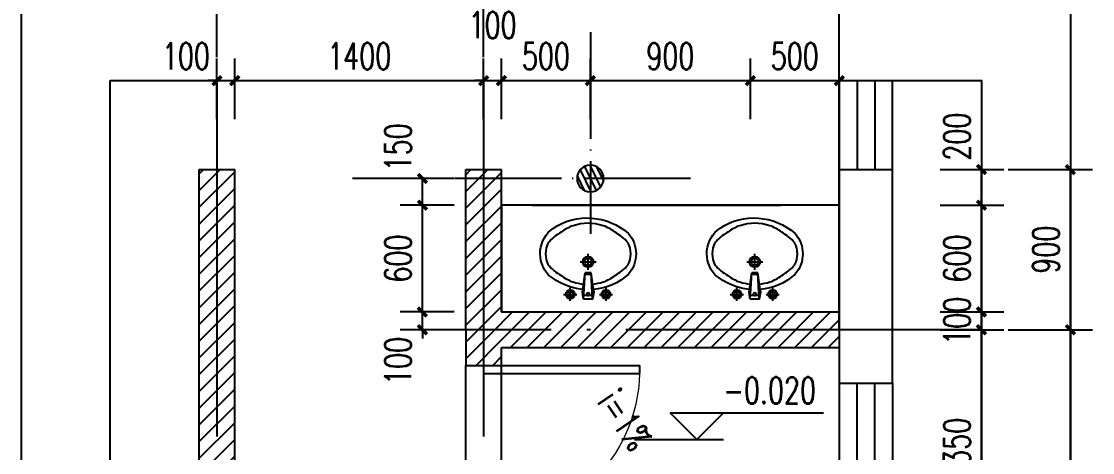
# Model space of a CAD drawing. Extents: x -275060 to -14507, y -783073 to -270523.
# Drawn here: x -188923 to -182898, y -757850 to -755427 of the extents above; entities that cross this region are included whole.
import ezdxf

# ---------------------------------------------------------------- set-up
doc = ezdxf.new("R2010")
doc.units = 0
doc.header["$LTSCALE"] = 1000
doc.header["$MEASUREMENT"] = 0
doc.linetypes.add('DOTE', pattern=[2.42, 2, -0.2, 0.02, -0.2])
doc.layers.get('Defpoints').update_dxf_attribs({"color": 252})
for name, color, linetype in [('A-Fur1(建筑厨卫洁具)', 136, 'Continuous'), ('A-Index(建筑索引线剖切号线)', 5, 'Continuous'), ('AXIS', 3, 'Continuous'), ('DIM_ELEV', 3, 'Continuous'), ('DIM_SYMB', 3, 'Continuous'), ('DOTE', 1, 'Continuous'), ('LVTRY', 6, 'Continuous'), ('PUB_DIM', 3, 'Continuous'), ('PUB_HATCH', 8, 'Continuous'), ('WALL', 7, 'Continuous'), ('WALL-MOVE', 6, 'Continuous'), ('WINDOW', 4, 'Continuous')]:
    doc.layers.add(name, color=color, linetype=linetype)
doc.styles.add('_TCH_DIM', font='SIMPLEX', dxfattribs={"bigfont": 'GBCBIG'})
doc.styles.add('_TCH_DIM_T3', font='SIMPLEX', dxfattribs={"width": 0.705882, "bigfont": 'GBCBIG'})
doc.dimstyles.new('_TCH_ARCH&&50', dxfattribs={"dimtxt": 148.75, "dimasz": 50, "dimexe": 125, "dimexo": 150, "dimgap": 63.125, "dimtad": 1, "dimdec": 0, "dimzin": 0, "dimdsep": 46, "dimtxsty": '_TCH_DIM_T3', "dimblk": 'ARCHTICK', "dimcen": 0.09, "dimclrt": 7, "dimazin": 2, "dimtfac": 1, "dimtdec": 0, "dimtix": 1, "dimtmove": 2, "dimatfit": 3, "dimfxl": 0, "dimtolj": 1, "dimtzin": 0, "dimarcsym": 0})
pattern_1 = [(45, (0, 47.75), (-47.022601, 47.022601), [])]

# ---------------------------------------------------------------- blocks, each defined once
blk = doc.blocks.new('_LV13')
at = {"color": 0}
for p, q in [((-0.495, 0.071), (-0.071, 0.495)), ((-0.465, -0.183), (0.183, 0.465)), ((-0.354, -0.354), (0.354, 0.354)), ((-0.183, -0.465), (0.465, 0.183)), ((0.071, -0.495), (0.495, -0.071))]:
    blk.add_line(p, q, dxfattribs=at)
blk.add_circle((0, 0), 0.5)
blk = doc.blocks.new('$plan$00003671')
at = {"layer": 'A-Fur1(建筑厨卫洁具)'}
for p, q in [((-100.8, 10.2), (-100.8, -63.4)), ((-25.2, 0), (-31.7, -39.2)), ((-25.2, 0), (25.2, 0)), ((-25.2, 0), (-16.8, -147.7)), ((25.2, 0), (16.8, -147.7)), ((25.2, 0), (31.7, -39.2)), ((100.8, 10.2), (100.8, -63.4)), ((-64, -26.6), (-137.6, -26.6)), ((-31.7, -39.2), (-16.8, -147.7)), ((-24.1, -19.8), (24.1, -19.8)), ((31.7, -39.2), (16.8, -147.7)), ((137.6, -26.6), (64, -26.6)), ((-17.3, -137.6), (17.3, -137.6)), ((-16.8, -147.7), (16.8, -147.7)), ((0, -163.6), (0, -254.4)), ((45.4, -209), (-45.4, -209))]:
    blk.add_line(p, q, dxfattribs=at)
blk.add_lwpolyline([(25.2, 0), (31.7, -39.2), (29.6, -54.2, -0.144626), (222.3, -135.1, -0.454002), (195.6, -399.2, -0.337627), (-226.8, -368.4, -0.376635), (-226.8, -140.3, -0.17218), (-29.6, -54.2), (-31.7, -39.2), (-25.2, 0)], format="xyb", close=True, dxfattribs=at)
for centre, radius in [((-100.8, -26.6), 25.2), ((-100.8, -26.6), 15.1), ((100.8, -26.6), 25.2), ((100.8, -26.6), 15.1), ((0, -209), 30.2), ((0, -209), 20.2)]:
    blk.add_circle(centre, radius, dxfattribs=at)
for centre, radius, start, end in [((-1.2, -27.3), 7.25, 80.52523, 279.47477), ((1.2, -27.3), 7.25, 260.52523, 99.47477), ((-15.6, -303.5), 218, 108.30743, 128.61688), ((0, -350.8), 267.8, 95.47138, 108.30743), ((0, -350.8), 267.8, 71.69257, 84.52862), ((15.6, -303.5), 218, 51.38312, 71.69257), ((-18.9, -374.1), 275.1, 118.86957, 138.22672), ((18.9, -374.1), 275.1, 41.77328, 61.13043), ((-101.5, -254.4), 138, 152.59042, 207.40958), ((101.5, -254.4), 138, 332.59042, 27.40958), ((-18.9, -134.6), 275.1, 221.77328, 241.13043), ((18.9, -134.6), 275.1, 298.86957, 318.22672), ((-15.6, -205.2), 218, 231.38312, 251.69257), ((0, -158), 267.8, 251.69257, 288.30743), ((15.6, -205.2), 218, 288.30743, 308.61688)]:
    blk.add_arc(centre, radius, start, end, dxfattribs=at)
blk = doc.blocks.new('_ArchTick')
at = {"color": 0, "linetype": 'ByBlock', "const_width": 0.4}
blk.add_lwpolyline([(-0.5, -0.5), (0.5, 0.5)], dxfattribs=at)
blk = doc.blocks.new('*D37')
at = {"layer": 'Defpoints', "color": 0, "transparency": 16777216}
for p in [(-184322.6, -755260.2), (-186322.6, -755778.3), (-184322.6, -755778.3)]:
    blk.add_point(p, dxfattribs=at)
at = {"layer": 'PUB_DIM', "color": 0, "lineweight": -2, "transparency": 16777216}
for p, q in [((-186322.6, -755628.3), (-186322.6, -755135.2)), ((-184322.6, -755628.3), (-184322.6, -755135.2)), ((-186322.6, -755260.2), (-184322.6, -755260.2))]:
    blk.add_line(p, q, dxfattribs=at)
at = {"layer": 'PUB_DIM', "color": 0, "lineweight": -2, "transparency": 16777216, "xscale": 50, "yscale": 50, "zscale": 50, "rotation": 180}
blk.add_blockref('_ArchTick', (-186322.6, -755260.2), dxfattribs=at)
at = {"layer": 'PUB_DIM', "color": 0, "lineweight": -2, "transparency": 16777216, "xscale": 50, "yscale": 50, "zscale": 50}
blk.add_blockref('_ArchTick', (-184322.6, -755260.2), dxfattribs=at)
at = {"layer": 'PUB_DIM', "color": 7, "transparency": 16777216, "insert": (-185322.6, -755122.7), "char_height": 148.75, "attachment_point": 5, "style": '_TCH_DIM_T3'}
blk.add_mtext('\\A1;2000', dxfattribs=at)
blk = doc.blocks.new('*D38')
at = {"layer": 'Defpoints', "color": 0, "transparency": 16777216}
for p in [(-186322.6, -755260.2), (-187822.6, -755778.3), (-186322.6, -755778.3)]:
    blk.add_point(p, dxfattribs=at)
at = {"layer": 'PUB_DIM', "color": 0, "lineweight": -2, "transparency": 16777216}
for p, q in [((-187822.6, -755628.3), (-187822.6, -755135.2)), ((-186322.6, -755628.3), (-186322.6, -755135.2)), ((-187822.6, -755260.2), (-186322.6, -755260.2))]:
    blk.add_line(p, q, dxfattribs=at)
at = {"layer": 'PUB_DIM', "color": 0, "lineweight": -2, "transparency": 16777216, "xscale": 50, "yscale": 50, "zscale": 50, "rotation": 180}
blk.add_blockref('_ArchTick', (-187822.6, -755260.2), dxfattribs=at)
at = {"layer": 'PUB_DIM', "color": 0, "lineweight": -2, "transparency": 16777216, "xscale": 50, "yscale": 50, "zscale": 50}
blk.add_blockref('_ArchTick', (-186322.6, -755260.2), dxfattribs=at)
at = {"layer": 'PUB_DIM', "color": 7, "transparency": 16777216, "insert": (-187072.6, -755122.7), "char_height": 148.75, "attachment_point": 5, "style": '_TCH_DIM_T3'}
blk.add_mtext('\\A1;1500', dxfattribs=at)
blk = doc.blocks.new('*D39')
at = {"layer": 'Defpoints', "color": 0, "transparency": 16777216}
for p in [(-186667.1, -756310.2), (-186337.9, -756310.2), (-186337.9, -756460.2)]:
    blk.add_point(p, dxfattribs=at)
at = {"layer": 'PUB_DIM', "color": 0, "lineweight": -2, "transparency": 16777216}
for p, q in [((-186487.9, -756310.2), (-186792.1, -756310.2)), ((-186667.1, -756460.2), (-186667.1, -756310.2)), ((-186487.9, -756460.2), (-186792.1, -756460.2))]:
    blk.add_line(p, q, dxfattribs=at)
at = {"layer": 'PUB_DIM', "color": 0, "lineweight": -2, "transparency": 16777216, "xscale": 50, "yscale": 50, "zscale": 50}
for p, rotation in [((-186667.1, -756310.2), 90), ((-186667.1, -756460.2), 270)]:
    blk.add_blockref('_ArchTick', p, dxfattribs=dict(at, rotation=rotation))
at = {"layer": 'PUB_DIM', "color": 7, "transparency": 16777216, "insert": (-186804.6, -756135.2), "char_height": 148.75, "attachment_point": 5, "rotation": 90, "style": '_TCH_DIM_T3'}
blk.add_mtext('\\A1;150', dxfattribs=at)
blk = doc.blocks.new('*D40')
at = {"layer": 'Defpoints', "color": 0, "transparency": 16777216}
for p in [(-186667.1, -756460.2), (-186337.9, -756460.2), (-186337.9, -757060.2)]:
    blk.add_point(p, dxfattribs=at)
at = {"layer": 'PUB_DIM', "color": 0, "lineweight": -2, "transparency": 16777216}
for p, q in [((-186487.9, -756460.2), (-186792.1, -756460.2)), ((-186667.1, -757060.2), (-186667.1, -756460.2)), ((-186487.9, -757060.2), (-186792.1, -757060.2))]:
    blk.add_line(p, q, dxfattribs=at)
at = {"layer": 'PUB_DIM', "color": 0, "lineweight": -2, "transparency": 16777216, "xscale": 50, "yscale": 50, "zscale": 50}
for p, rotation in [((-186667.1, -756460.2), 90), ((-186667.1, -757060.2), 270)]:
    blk.add_blockref('_ArchTick', p, dxfattribs=dict(at, rotation=rotation))
at = {"layer": 'PUB_DIM', "color": 7, "transparency": 16777216, "insert": (-186804.6, -756760.2), "char_height": 148.75, "attachment_point": 5, "rotation": 90, "style": '_TCH_DIM_T3'}
blk.add_mtext('\\A1;600', dxfattribs=at)
blk = doc.blocks.new('*D41')
at = {"layer": 'Defpoints', "color": 0, "transparency": 16777216}
for p in [(-186667.1, -757060.2), (-186337.9, -757060.2), (-186337.9, -757160.2)]:
    blk.add_point(p, dxfattribs=at)
at = {"layer": 'PUB_DIM', "color": 0, "lineweight": -2, "transparency": 16777216}
for p, q in [((-186667.1, -757060.2), (-186667.1, -757010.2)), ((-186487.9, -757060.2), (-186792.1, -757060.2)), ((-186667.1, -757160.2), (-186667.1, -757060.2)), ((-186487.9, -757160.2), (-186792.1, -757160.2)), ((-186667.1, -757160.2), (-186667.1, -757210.2))]:
    blk.add_line(p, q, dxfattribs=at)
at = {"layer": 'PUB_DIM', "color": 0, "lineweight": -2, "transparency": 16777216, "xscale": 50, "yscale": 50, "zscale": 50}
for p, rotation in [((-186667.1, -757060.2), 270), ((-186667.1, -757160.2), 90)]:
    blk.add_blockref('_ArchTick', p, dxfattribs=dict(at, rotation=rotation))
at = {"layer": 'PUB_DIM', "color": 7, "transparency": 16777216, "insert": (-186804.6, -757335.2), "char_height": 148.75, "attachment_point": 5, "rotation": 90, "style": '_TCH_DIM_T3'}
blk.add_mtext('\\A1;100', dxfattribs=at)
blk = doc.blocks.new('*D47')
at = {"layer": 'Defpoints', "color": 0, "transparency": 16777216}
for p in [(-184322.6, -755760.2), (-184822.6, -756127.3), (-184322.6, -756127.3)]:
    blk.add_point(p, dxfattribs=at)
at = {"layer": 'PUB_DIM', "color": 0, "lineweight": -2, "transparency": 16777216}
for p, q in [((-184822.6, -755977.3), (-184822.6, -755635.2)), ((-184322.6, -755977.3), (-184322.6, -755635.2)), ((-184822.6, -755760.2), (-184322.6, -755760.2))]:
    blk.add_line(p, q, dxfattribs=at)
at = {"layer": 'PUB_DIM', "color": 0, "lineweight": -2, "transparency": 16777216, "xscale": 50, "yscale": 50, "zscale": 50, "rotation": 180}
blk.add_blockref('_ArchTick', (-184822.6, -755760.2), dxfattribs=at)
at = {"layer": 'PUB_DIM', "color": 0, "lineweight": -2, "transparency": 16777216, "xscale": 50, "yscale": 50, "zscale": 50}
blk.add_blockref('_ArchTick', (-184322.6, -755760.2), dxfattribs=at)
at = {"layer": 'PUB_DIM', "color": 7, "transparency": 16777216, "insert": (-184572.6, -755622.7), "char_height": 148.75, "attachment_point": 5, "style": '_TCH_DIM_T3'}
blk.add_mtext('\\A1;500', dxfattribs=at)
blk = doc.blocks.new('*D48')
at = {"layer": 'Defpoints', "color": 0, "transparency": 16777216}
for p in [(-184822.6, -755760.2), (-185722.6, -756127.3), (-184822.6, -756127.3)]:
    blk.add_point(p, dxfattribs=at)
at = {"layer": 'PUB_DIM', "color": 0, "lineweight": -2, "transparency": 16777216}
for p, q in [((-185722.6, -755977.3), (-185722.6, -755635.2)), ((-184822.6, -755977.3), (-184822.6, -755635.2)), ((-185722.6, -755760.2), (-184822.6, -755760.2))]:
    blk.add_line(p, q, dxfattribs=at)
at = {"layer": 'PUB_DIM', "color": 0, "lineweight": -2, "transparency": 16777216, "xscale": 50, "yscale": 50, "zscale": 50, "rotation": 180}
blk.add_blockref('_ArchTick', (-185722.6, -755760.2), dxfattribs=at)
at = {"layer": 'PUB_DIM', "color": 0, "lineweight": -2, "transparency": 16777216, "xscale": 50, "yscale": 50, "zscale": 50}
blk.add_blockref('_ArchTick', (-184822.6, -755760.2), dxfattribs=at)
at = {"layer": 'PUB_DIM', "color": 7, "transparency": 16777216, "insert": (-185272.6, -755622.7), "char_height": 148.75, "attachment_point": 5, "style": '_TCH_DIM_T3'}
blk.add_mtext('\\A1;900', dxfattribs=at)
blk = doc.blocks.new('*D49')
at = {"layer": 'Defpoints', "color": 0, "transparency": 16777216}
for p in [(-185722.6, -755760.2), (-186222.6, -756127.3), (-185722.6, -756127.3)]:
    blk.add_point(p, dxfattribs=at)
at = {"layer": 'PUB_DIM', "color": 0, "lineweight": -2, "transparency": 16777216}
for p, q in [((-186222.6, -755977.3), (-186222.6, -755635.2)), ((-185722.6, -755977.3), (-185722.6, -755635.2)), ((-186222.6, -755760.2), (-185722.6, -755760.2))]:
    blk.add_line(p, q, dxfattribs=at)
at = {"layer": 'PUB_DIM', "color": 0, "lineweight": -2, "transparency": 16777216, "xscale": 50, "yscale": 50, "zscale": 50, "rotation": 180}
blk.add_blockref('_ArchTick', (-186222.6, -755760.2), dxfattribs=at)
at = {"layer": 'PUB_DIM', "color": 0, "lineweight": -2, "transparency": 16777216, "xscale": 50, "yscale": 50, "zscale": 50}
blk.add_blockref('_ArchTick', (-185722.6, -755760.2), dxfattribs=at)
at = {"layer": 'PUB_DIM', "color": 7, "transparency": 16777216, "insert": (-185972.6, -755622.7), "char_height": 148.75, "attachment_point": 5, "style": '_TCH_DIM_T3'}
blk.add_mtext('\\A1;500', dxfattribs=at)
blk = doc.blocks.new('*D50')
at = {"layer": 'Defpoints', "color": 0, "transparency": 16777216}
for p in [(-186222.6, -755760.2), (-186322.6, -756127.3), (-186222.6, -756127.3)]:
    blk.add_point(p, dxfattribs=at)
at = {"layer": 'PUB_DIM', "color": 0, "lineweight": -2, "transparency": 16777216}
for p, q in [((-186322.6, -755977.3), (-186322.6, -755635.2)), ((-186222.6, -755977.3), (-186222.6, -755635.2)), ((-186322.6, -755760.2), (-186372.6, -755760.2)), ((-186322.6, -755760.2), (-186222.6, -755760.2)), ((-186222.6, -755760.2), (-186172.6, -755760.2))]:
    blk.add_line(p, q, dxfattribs=at)
at = {"layer": 'PUB_DIM', "color": 0, "lineweight": -2, "transparency": 16777216, "xscale": 50, "yscale": 50, "zscale": 50}
blk.add_blockref('_ArchTick', (-186322.6, -755760.2), dxfattribs=at)
at = {"layer": 'PUB_DIM', "color": 0, "lineweight": -2, "transparency": 16777216, "xscale": 50, "yscale": 50, "zscale": 50, "rotation": 180}
blk.add_blockref('_ArchTick', (-186222.6, -755760.2), dxfattribs=at)
at = {"layer": 'PUB_DIM', "color": 7, "transparency": 16777216, "insert": (-186272.6, -755447.7), "char_height": 148.75, "attachment_point": 5, "style": '_TCH_DIM_T3'}
blk.add_mtext('\\A1;100', dxfattribs=at)
blk = doc.blocks.new('*D51')
at = {"layer": 'Defpoints', "color": 0, "transparency": 16777216}
for p in [(-186322.6, -755760.2), (-187722.6, -756127.3), (-186322.6, -756127.3)]:
    blk.add_point(p, dxfattribs=at)
at = {"layer": 'PUB_DIM', "color": 0, "lineweight": -2, "transparency": 16777216}
for p, q in [((-187722.6, -755977.3), (-187722.6, -755635.2)), ((-186322.6, -755977.3), (-186322.6, -755635.2)), ((-187722.6, -755760.2), (-186322.6, -755760.2))]:
    blk.add_line(p, q, dxfattribs=at)
at = {"layer": 'PUB_DIM', "color": 0, "lineweight": -2, "transparency": 16777216, "xscale": 50, "yscale": 50, "zscale": 50, "rotation": 180}
blk.add_blockref('_ArchTick', (-187722.6, -755760.2), dxfattribs=at)
at = {"layer": 'PUB_DIM', "color": 0, "lineweight": -2, "transparency": 16777216, "xscale": 50, "yscale": 50, "zscale": 50}
blk.add_blockref('_ArchTick', (-186322.6, -755760.2), dxfattribs=at)
at = {"layer": 'PUB_DIM', "color": 7, "transparency": 16777216, "insert": (-187022.6, -755622.7), "char_height": 148.75, "attachment_point": 5, "style": '_TCH_DIM_T3'}
blk.add_mtext('\\A1;1400', dxfattribs=at)
blk = doc.blocks.new('*D52')
at = {"layer": 'Defpoints', "color": 0, "transparency": 16777216}
for p in [(-187722.6, -755760.2), (-187822.6, -756127.3), (-187722.6, -756127.3)]:
    blk.add_point(p, dxfattribs=at)
at = {"layer": 'PUB_DIM', "color": 0, "lineweight": -2, "transparency": 16777216}
for p, q in [((-187822.6, -755977.3), (-187822.6, -755635.2)), ((-187722.6, -755977.3), (-187722.6, -755635.2)), ((-187822.6, -755760.2), (-187872.6, -755760.2)), ((-187822.6, -755760.2), (-187722.6, -755760.2)), ((-187722.6, -755760.2), (-187672.6, -755760.2))]:
    blk.add_line(p, q, dxfattribs=at)
at = {"layer": 'PUB_DIM', "color": 0, "lineweight": -2, "transparency": 16777216, "xscale": 50, "yscale": 50, "zscale": 50}
blk.add_blockref('_ArchTick', (-187822.6, -755760.2), dxfattribs=at)
at = {"layer": 'PUB_DIM', "color": 0, "lineweight": -2, "transparency": 16777216, "xscale": 50, "yscale": 50, "zscale": 50, "rotation": 180}
blk.add_blockref('_ArchTick', (-187722.6, -755760.2), dxfattribs=at)
at = {"layer": 'PUB_DIM', "color": 7, "transparency": 16777216, "insert": (-187997.6, -755622.7), "char_height": 148.75, "attachment_point": 5, "style": '_TCH_DIM_T3'}
blk.add_mtext('\\A1;100', dxfattribs=at)
blk = doc.blocks.new('*D57')
at = {"layer": 'Defpoints', "color": 0, "transparency": 16777216}
for p in [(-183904.6, -756260.2), (-183522.6, -756260.2), (-183904.6, -756460.2)]:
    blk.add_point(p, dxfattribs=at)
at = {"layer": 'PUB_DIM', "color": 0, "lineweight": -2, "transparency": 16777216}
for p, q in [((-183754.6, -756260.2), (-183397.6, -756260.2)), ((-183522.6, -756460.2), (-183522.6, -756260.2)), ((-183754.6, -756460.2), (-183397.6, -756460.2))]:
    blk.add_line(p, q, dxfattribs=at)
at = {"layer": 'PUB_DIM', "color": 0, "lineweight": -2, "transparency": 16777216, "xscale": 50, "yscale": 50, "zscale": 50}
for p, rotation in [((-183522.6, -756260.2), 90), ((-183522.6, -756460.2), 270)]:
    blk.add_blockref('_ArchTick', p, dxfattribs=dict(at, rotation=rotation))
at = {"layer": 'PUB_DIM', "color": 7, "transparency": 16777216, "insert": (-183660.1, -756075.2), "char_height": 148.75, "attachment_point": 5, "rotation": 90, "style": '_TCH_DIM_T3'}
blk.add_mtext('\\A1;200', dxfattribs=at)
blk = doc.blocks.new('*D58')
at = {"layer": 'Defpoints', "color": 0, "transparency": 16777216}
for p in [(-183904.6, -756460.2), (-183522.6, -756460.2), (-183904.6, -757060.2)]:
    blk.add_point(p, dxfattribs=at)
at = {"layer": 'PUB_DIM', "color": 0, "lineweight": -2, "transparency": 16777216}
for p, q in [((-183754.6, -756460.2), (-183397.6, -756460.2)), ((-183522.6, -757060.2), (-183522.6, -756460.2)), ((-183754.6, -757060.2), (-183397.6, -757060.2))]:
    blk.add_line(p, q, dxfattribs=at)
at = {"layer": 'PUB_DIM', "color": 0, "lineweight": -2, "transparency": 16777216, "xscale": 50, "yscale": 50, "zscale": 50}
for p, rotation in [((-183522.6, -756460.2), 90), ((-183522.6, -757060.2), 270)]:
    blk.add_blockref('_ArchTick', p, dxfattribs=dict(at, rotation=rotation))
at = {"layer": 'PUB_DIM', "color": 7, "transparency": 16777216, "insert": (-183660.1, -756760.2), "char_height": 148.75, "attachment_point": 5, "rotation": 90, "style": '_TCH_DIM_T3'}
blk.add_mtext('\\A1;600', dxfattribs=at)
blk = doc.blocks.new('*D59')
at = {"layer": 'Defpoints', "color": 0, "transparency": 16777216}
for p in [(-183904.6, -757060.2), (-183522.6, -757060.2), (-183904.6, -757160.2)]:
    blk.add_point(p, dxfattribs=at)
at = {"layer": 'PUB_DIM', "color": 0, "lineweight": -2, "transparency": 16777216}
for p, q in [((-183522.6, -757060.2), (-183522.6, -757010.2)), ((-183754.6, -757060.2), (-183397.6, -757060.2)), ((-183522.6, -757160.2), (-183522.6, -757060.2)), ((-183754.6, -757160.2), (-183397.6, -757160.2)), ((-183522.6, -757160.2), (-183522.6, -757210.2))]:
    blk.add_line(p, q, dxfattribs=at)
at = {"layer": 'PUB_DIM', "color": 0, "lineweight": -2, "transparency": 16777216, "xscale": 50, "yscale": 50, "zscale": 50}
for p, rotation in [((-183522.6, -757060.2), 270), ((-183522.6, -757160.2), 90)]:
    blk.add_blockref('_ArchTick', p, dxfattribs=dict(at, rotation=rotation))
at = {"layer": 'PUB_DIM', "color": 7, "transparency": 16777216, "insert": (-183660.1, -757110.2), "char_height": 148.75, "attachment_point": 5, "rotation": 90, "style": '_TCH_DIM_T3'}
blk.add_mtext('\\A1;100', dxfattribs=at)
blk = doc.blocks.new('*D60')
at = {"layer": 'Defpoints', "color": 0, "transparency": 16777216}
for p in [(-183904.6, -757160.2), (-183522.6, -757160.2), (-183904.6, -758510.2)]:
    blk.add_point(p, dxfattribs=at)
at = {"layer": 'PUB_DIM', "color": 0, "lineweight": -2, "transparency": 16777216}
for p, q in [((-183754.6, -757160.2), (-183397.6, -757160.2)), ((-183522.6, -758510.2), (-183522.6, -757160.2)), ((-183754.6, -758510.2), (-183397.6, -758510.2))]:
    blk.add_line(p, q, dxfattribs=at)
at = {"layer": 'PUB_DIM', "color": 0, "lineweight": -2, "transparency": 16777216, "xscale": 50, "yscale": 50, "zscale": 50}
for p, rotation in [((-183522.6, -757160.2), 90), ((-183522.6, -758510.2), 270)]:
    blk.add_blockref('_ArchTick', p, dxfattribs=dict(at, rotation=rotation))
at = {"layer": 'PUB_DIM', "color": 7, "transparency": 16777216, "insert": (-183660.1, -757835.2), "char_height": 148.75, "attachment_point": 5, "rotation": 90, "style": '_TCH_DIM_T3'}
blk.add_mtext('\\A1;1350', dxfattribs=at)
blk = doc.blocks.new('*D68')
at = {"layer": 'Defpoints', "color": 0, "transparency": 16777216}
for p in [(-183522.6, -756260.2), (-183022.6, -756260.2), (-183522.6, -757160.2)]:
    blk.add_point(p, dxfattribs=at)
at = {"layer": 'PUB_DIM', "color": 0, "lineweight": -2, "transparency": 16777216}
for p, q in [((-183372.6, -756260.2), (-182897.6, -756260.2)), ((-183022.6, -757160.2), (-183022.6, -756260.2)), ((-183372.6, -757160.2), (-182897.6, -757160.2))]:
    blk.add_line(p, q, dxfattribs=at)
at = {"layer": 'PUB_DIM', "color": 0, "lineweight": -2, "transparency": 16777216, "xscale": 50, "yscale": 50, "zscale": 50}
for p, rotation in [((-183022.6, -756260.2), 90), ((-183022.6, -757160.2), 270)]:
    blk.add_blockref('_ArchTick', p, dxfattribs=dict(at, rotation=rotation))
at = {"layer": 'PUB_DIM', "color": 7, "transparency": 16777216, "insert": (-183160.1, -756710.2), "char_height": 148.75, "attachment_point": 5, "rotation": 90, "style": '_TCH_DIM_T3'}
blk.add_mtext('\\A1;900', dxfattribs=at)
blk = doc.blocks.new('*D69')
at = {"layer": 'Defpoints', "color": 0, "transparency": 16777216}
for p in [(-183522.6, -757160.2), (-183022.6, -757160.2), (-183522.6, -759960.2)]:
    blk.add_point(p, dxfattribs=at)
at = {"layer": 'PUB_DIM', "color": 0, "lineweight": -2, "transparency": 16777216}
for p, q in [((-183372.6, -757160.2), (-182897.6, -757160.2)), ((-183022.6, -759960.2), (-183022.6, -757160.2)), ((-183372.6, -759960.2), (-182897.6, -759960.2))]:
    blk.add_line(p, q, dxfattribs=at)
at = {"layer": 'PUB_DIM', "color": 0, "lineweight": -2, "transparency": 16777216, "xscale": 50, "yscale": 50, "zscale": 50}
for p, rotation in [((-183022.6, -757160.2), 90), ((-183022.6, -759960.2), 270)]:
    blk.add_blockref('_ArchTick', p, dxfattribs=dict(at, rotation=rotation))
at = {"layer": 'PUB_DIM', "color": 7, "transparency": 16777216, "insert": (-183160.1, -758560.2), "char_height": 148.75, "attachment_point": 5, "rotation": 90, "style": '_TCH_DIM_T3'}
blk.add_mtext('\\A1;2800', dxfattribs=at)
blk = doc.blocks.new('$DorLib2D$00000001')
for p, q in [((0.45, 0.975), (0.5, 0.975)), ((0.45, 0), (0.45, 0.975)), ((0.5, 0), (0.5, 0.975)), ((0.5, 0), (0.45, 0))]:
    blk.add_line(p, q)
at = {"lineweight": 13}
blk.add_arc((0.475, 0), 0.975, 91.46928, 180, dxfattribs=at)
blk = doc.blocks.new('$TCHSYS$WIN2D')
for p, q in [((-0.5, 0.5), (0.5, 0.5)), ((-0.5, 0.5), (-0.5, -0.5)), ((0.5, 0.5), (0.5, -0.5)), ((0.5, 0.1667), (-0.5, 0.1667)), ((0.5, -0.1667), (-0.5, -0.1667)), ((-0.5, -0.5), (0.5, -0.5))]:
    blk.add_line(p, q)

msp = doc.modelspace()

# ---------------------------------------------------------------- hatches: boundary and pattern name
at = {"layer": 'PUB_HATCH'}
h = msp.add_hatch(dxfattribs=at)
h.set_pattern_fill('普通砖', color=256, scale=50, style=0)
h.set_pattern_definition(pattern_1)
h.paths.add_polyline_path([(-187789.3, -759960.2), (-187722.6, -759860.2), (-187722.6, -756260.2), (-187922.6, -756260.2), (-187922.6, -759960.2)])
h = msp.add_hatch(dxfattribs=at)
h.set_pattern_fill('普通砖', color=256, scale=50, style=0)
h.set_pattern_definition(pattern_1)
h.paths.add_polyline_path([(-186289.3, -757160.2), (-186222.6, -757060.2), (-186222.6, -756260.2), (-186422.6, -756260.2), (-186422.6, -757160.2)])
h = msp.add_hatch(dxfattribs=at)
h.set_pattern_fill('普通砖', color=256, scale=50, style=0)
h.set_pattern_definition(pattern_1)
h.paths.add_polyline_path([(-186289.3, -757160.2), (-186222.6, -757260.2), (-184322.6, -757260.2), (-184322.6, -757060.2), (-186222.6, -757060.2)])
h = msp.add_hatch(dxfattribs=at)
h.set_pattern_fill('普通砖', color=256, scale=50, style=0)
h.set_pattern_definition(pattern_1)
h.paths.add_polyline_path([(-186422.6, -757160.2), (-186422.6, -757360.2), (-186222.6, -757360.2), (-186222.6, -757260.2), (-186289.3, -757160.2)])

# ---------------------------------------------------------------- linework, layer by layer
msp.add_line((-184322.6, -756260.2), (-184022.6, -756260.2))
at = {"layer": 'A-Fur1(建筑厨卫洁具)'}
msp.add_line((-186051.5, -756460.2), (-184651.5, -756460.2), dxfattribs=at)
msp.add_lwpolyline([(-184322.6, -757060.2), (-184322.6, -756460.2), (-186222.6, -756460.2), (-186222.6, -757060.2)], close=True, dxfattribs=at)
at = {"layer": 'A-Index(建筑索引线剖切号线)', "linetype": 'DOTE', "ltscale": 0.3}
for p, q in [((-185722.6, -755487.2), (-185722.6, -756621.4)), ((-185159.7, -756310.2), (-187059.6, -756310.2))]:
    msp.add_line(p, q, dxfattribs=at)
at = {"layer": 'AXIS'}
msp.add_line((-184322.6, -755822.3), (-184322.6, -755014.3), dxfattribs=at)
at = {"layer": 'DIM_ELEV'}
for p, q in [((-185123.4, -757777.9), (-185273.4, -757627.9)), ((-185273.4, -757627.9), (-184410.4, -757627.9)), ((-185123.4, -757777.9), (-184973.4, -757627.9)), ((-185473.4, -757777.9), (-184973.4, -757777.9))]:
    msp.add_line(p, q, dxfattribs=at)
at = {"layer": 'DIM_SYMB'}
msp.add_lwpolyline([(-185820.2, -757465.4, 0, 0, 0), (-185538, -757880.4, 40, 0, 0), (-185453.6, -758004.4, 0, 0, 0)], format="xyseb", dxfattribs=at)
at = {"layer": 'DOTE', "color": 1, "linetype": 'DOTE'}
for p, q in [((-187822.6, -755760.2), (-187822.6, -763660.2)), ((-186322.6, -755760.2), (-186322.6, -760136.5)), ((-184322.6, -755760.2), (-184322.6, -763660.2)), ((-183522.6, -757160.2), (-186582.8, -757160.2))]:
    msp.add_line(p, q, dxfattribs=at)
at = {"layer": 'PUB_HATCH'}
for points in [[(-188922.6, -755260.2), (-183022.6, -755260.2), (-183022.6, -764160.2), (-188922.6, -764160.2)], [(-188422.6, -755760.2), (-183522.6, -755760.2), (-183522.6, -763660.2), (-188422.6, -763660.2)]]:
    msp.add_lwpolyline(points, close=True, dxfattribs=at)
at = {"layer": 'WALL'}
for p, q in [((-187922.6, -759960.2), (-187922.6, -756260.2)), ((-187922.6, -756260.2), (-187722.6, -756260.2)), ((-187722.6, -759860.2), (-187722.6, -756260.2)), ((-186422.6, -757160.2), (-186422.6, -756260.2)), ((-186422.6, -756260.2), (-186222.6, -756260.2)), ((-186222.6, -757060.2), (-186222.6, -756260.2)), ((-186222.6, -757060.2), (-184322.6, -757060.2)), ((-186422.6, -757160.2), (-186422.6, -757360.2)), ((-186222.6, -757260.2), (-184322.6, -757260.2)), ((-186222.6, -757360.2), (-186222.6, -757260.2)), ((-186422.6, -757360.2), (-186222.6, -757360.2))]:
    msp.add_line(p, q, dxfattribs=at)
at = {"layer": 'WALL-MOVE'}
for p, q in [((-184322.6, -757160.2), (-184322.6, -756260.2)), ((-184322.6, -756260.2), (-184022.6, -756260.2)), ((-184022.6, -757160.2), (-184022.6, -756260.2)), ((-184322.6, -757160.2), (-184322.6, -757460.2)), ((-184022.6, -757460.2), (-184022.6, -757160.2)), ((-184322.6, -757460.2), (-184022.6, -757460.2))]:
    msp.add_line(p, q, dxfattribs=at)
at = {"layer": 'WINDOW'}
for p, q in [((-184322.6, -756260.2), (-184322.6, -755760.2)), ((-184222.6, -755760.2), (-184222.6, -756260.2)), ((-184122.6, -755760.2), (-184122.6, -756260.2)), ((-184022.6, -756260.2), (-184022.6, -755760.2)), ((-186422.6, -758260.2), (-186422.6, -757360.2)), ((-186222.6, -758260.2), (-186222.6, -757360.2))]:
    msp.add_line(p, q, dxfattribs=at)

# ---------------------------------------------------------------- block references
at = {"layer": 'A-Fur1(建筑厨卫洁具)', "xscale": -1, "yscale": -1}
for p in [(-185735.1, -756987.9), (-184797.6, -756987.9)]:
    msp.add_blockref('$plan$00003671', p, dxfattribs=at)
at = {"layer": 'LVTRY', "xscale": -150.0000000000398, "yscale": 150, "zscale": 150.0000000000398, "rotation": 160.6727995372297}
msp.add_blockref('_LV13', (-185722.6, -756310.2), dxfattribs=at)
at = {"layer": 'WINDOW'}
for name, p, xscale, yscale, zscale, rotation in [('$DorLib2D$00000001', (-186322.6, -757810.2), 900, -900, 900, 89.99999999652678), ('$TCHSYS$WIN2D', (-184172.6, -758060.2), -1200, 300, -1200, 89.99999998596181)]:
    msp.add_blockref(name, p, dxfattribs=dict(at, xscale=xscale, yscale=yscale, zscale=zscale, rotation=rotation))

# ---------------------------------------------------------------- texts
at = {"layer": 'DIM_ELEV', "color": 7, "style": '_TCH_DIM', "width": 0.705882}
msp.add_text('-0.020', height=148.75, dxfattribs=at).set_placement((-184975.4, -757575.4))
at = {"layer": 'DIM_SYMB', "color": 7, "style": '_TCH_DIM', "width": 0.705882}
msp.add_text('i=1%', height=148.75, rotation=304.21271, dxfattribs=at).set_placement((-185689.1, -757564.8))

# ---------------------------------------------------------------- dimensions: what is measured, and where the dimension line sits
at = {"layer": 'PUB_DIM'}
for p1, p2, distance, picture, middle in [((-187822.6, -755778.3), (-186322.6, -755778.3), 518.1, '*D38', (-187072.6, -755122.7)), ((-186322.6, -755778.3), (-184322.6, -755778.3), 518.1, '*D37', (-185322.6, -755122.7)), ((-187722.6, -756127.3), (-186322.6, -756127.3), 367, '*D51', (-187022.6, -755622.7)), ((-186222.6, -756127.3), (-185722.6, -756127.3), 367, '*D49', (-185972.6, -755622.7)), ((-185722.6, -756127.3), (-184822.6, -756127.3), 367, '*D48', (-185272.6, -755622.7)), ((-184822.6, -756127.3), (-184322.6, -756127.3), 367, '*D47', (-184572.6, -755622.7)), ((-183522.6, -757160.2), (-183522.6, -756260.2), -500, '*D68', (-183160.1, -756710.2)), ((-186337.9, -757060.2), (-186337.9, -756460.2), 329.2, '*D40', (-186804.6, -756760.2)), ((-183904.6, -757060.2), (-183904.6, -756460.2), -382, '*D58', (-183660.1, -756760.2)), ((-183904.6, -757160.2), (-183904.6, -757060.2), -382, '*D59', (-183660.1, -757110.2)), ((-183904.6, -758510.2), (-183904.6, -757160.2), -382, '*D60', (-183660.1, -757835.2)), ((-183522.6, -759960.2), (-183522.6, -757160.2), -500, '*D69', (-183160.1, -758560.2))]:
    dim = msp.add_aligned_dim(p1=p1, p2=p2, distance=distance, dimstyle='_TCH_ARCH&&50', dxfattribs=at)
    dim.commit()
    dim.dimension.update_dxf_attribs({"geometry": picture, "text_midpoint": middle})
for base, p1, p2, angle, picture, middle in [((-186222.6, -755760.2), (-186322.6, -756127.3), (-186222.6, -756127.3), 0, '*D50', (-186272.6, -755447.7)), ((-187722.6, -755760.2), (-187822.6, -756127.3), (-187722.6, -756127.3), 0, '*D52', (-187997.6, -755622.7)), ((-183522.6, -756260.2), (-183904.6, -756460.2), (-183904.6, -756260.2), 90, '*D57', (-183660.1, -756075.2)), ((-186667.1, -756310.2), (-186337.9, -756460.2), (-186337.9, -756310.2), 90, '*D39', (-186804.6, -756135.2)), ((-186667.1, -757060.2), (-186337.9, -757160.2), (-186337.9, -757060.2), 90, '*D41', (-186804.6, -757335.2))]:
    dim = msp.add_linear_dim(base=base, p1=p1, p2=p2, angle=angle, dimstyle='_TCH_ARCH&&50', dxfattribs=at)
    dim.commit()
    dim.dimension.update_dxf_attribs({"geometry": picture, "text_midpoint": middle, "dimtype": 129})

doc.saveas('drawing.dxf')
